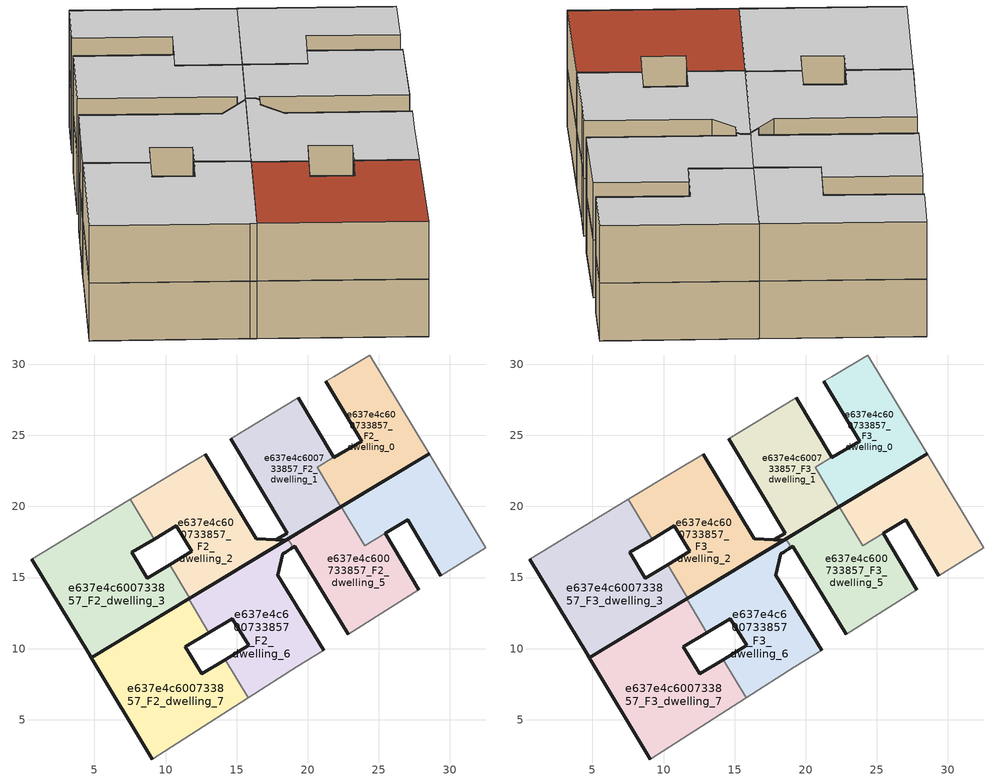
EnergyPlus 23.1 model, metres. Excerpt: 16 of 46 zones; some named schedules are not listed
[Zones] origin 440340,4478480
e637e4c600733857_F2_dwelling_0
 floor to e637e4c600733857_F1_dwelling_0 (EU_floor_Construction): 28.54,23.71 24.35,30.65 21.82,29.12 21.27,28.79 23.79,24.59 21.85,23.45 21.84,23.44 20.66,22.74 22.34,19.97 z6
 wall outside (EU_wall_Construction): 21.84,23.44 21.85,23.45 23.79,24.59 21.27,28.79 / 28.54,23.71 22.34,19.97 z6:9
 wall adiabatic (EU_wall_Construction): 21.27,28.79 21.82,29.12 24.35,30.65 28.54,23.71 z6:9
 wall to e637e4c600733857_F2_dwelling_1 (EU_wall_Construction): 22.34,19.97 20.66,22.74 21.84,23.44 z6:9
e637e4c600733857_F2_dwelling_1
 floor to e637e4c600733857_F1_dwelling_1 (EU_floor_Construction): 22.34,19.97 20.66,22.74 21.84,23.44 19.32,27.62 14.58,24.76 18.56,18.13 17.74,17.67 18.47,17.64 z6
 wall outside (EU_wall_Construction): 19.32,27.62 21.84,23.44 / 22.34,19.97 18.47,17.64 17.74,17.67 18.56,18.13 14.58,24.76 z6:9
 wall adiabatic (EU_wall_Construction): 14.58,24.76 19.32,27.62 z6:9
e637e4c600733857_F2_dwelling_2
 floor to e637e4c600733857_F1_dwelling_2 (EU_floor_Construction): 18.47,17.64 17.74,17.67 16.36,17.74 12.8,23.68 10.97,22.57 7.51,20.5 9.2,17.71 10.77,18.66 11.84,16.85 10.29,15.91 11.71,13.55 z6
 wall outside (EU_wall_Construction): 10.29,15.91 11.84,16.85 10.77,18.66 9.2,17.71 / 12.8,23.68 16.36,17.74 17.74,17.67 18.47,17.64 11.71,13.55 z6:9
 wall to e637e4c600733857_F2_dwelling_3 (EU_wall_Construction): 11.71,13.55 10.29,15.91 / 9.2,17.71 7.51,20.5 z6:9
 wall adiabatic (EU_wall_Construction): 7.51,20.5 10.97,22.57 12.8,23.68 z6:9
e637e4c600733857_F2_dwelling_3
 floor to e637e4c600733857_F1_dwelling_3 (EU_floor_Construction): 11.71,13.55 10.29,15.91 8.72,14.95 7.64,16.76 9.2,17.71 7.51,20.5 7.34,20.39 0.59,16.3 4.61,9.67 4.78,9.37 z6
 wall outside (EU_wall_Construction): 9.2,17.71 7.64,16.76 8.72,14.95 10.29,15.91 / 11.71,13.55 4.78,9.37 4.61,9.67 0.59,16.3 z6:9
 wall adiabatic (EU_wall_Construction): 0.59,16.3 7.34,20.39 7.51,20.5 z6:9
e637e4c600733857_F2_dwelling_4
 floor to e637e4c600733857_F1_dwelling_4 (EU_floor_Construction): 32.52,17.11 28.54,23.71 22.35,19.98 24,17.25 25.44,18.11 27.04,19.06 29.37,15.13 z6
 wall outside (EU_wall_Construction): 22.35,19.98 28.54,23.71 / 29.37,15.13 27.04,19.06 25.44,18.11 z6:9
 wall adiabatic (EU_wall_Construction): 28.54,23.71 32.52,17.11 29.37,15.13 z6:9
 wall to e637e4c600733857_F2_dwelling_5 (EU_wall_Construction): 25.44,18.11 24,17.25 22.35,19.98 z6:9
e637e4c600733857_F2_dwelling_5
 floor to e637e4c600733857_F1_dwelling_5 (EU_floor_Construction): 27.81,14.14 25.44,18.11 24,17.25 22.35,19.98 18.66,17.75 18.65,17.67 18.87,17.31 18.8,17.02 19.1,17.21 22.86,11 z6
 wall outside (EU_wall_Construction): 18.66,17.75 22.35,19.98 / 25.44,18.11 27.81,14.14 / 22.86,11 19.1,17.21 18.8,17.02 z6:9
 wall to e637e4c600733857_F2_dwelling_6 (EU_wall_Construction): 18.8,17.02 18.87,17.31 18.65,17.67 18.66,17.75 z6:9
 wall adiabatic (EU_wall_Construction): 27.81,14.14 22.86,11 z6:9
e637e4c600733857_F2_dwelling_6
 floor to e637e4c600733857_F1_dwelling_6 (EU_floor_Construction): 19.23,8.71 21.11,9.87 17.9,15.17 18.26,16.68 18.44,16.79 18.58,16.88 18.8,17.02 18.87,17.31 18.65,17.67 18.66,17.75 11.62,13.5 13.06,11.12 14.7,12.09 15.85,10.24 14.19,9.24 15.82,6.54 z6
 wall outside (EU_wall_Construction): 11.62,13.5 18.66,17.75 / 18.8,17.02 18.58,16.88 18.44,16.79 18.26,16.68 17.9,15.17 21.11,9.87 / 14.19,9.24 15.85,10.24 14.7,12.09 13.06,11.12 z6:9
 wall to e637e4c600733857_F2_dwelling_7 (EU_wall_Construction): 13.06,11.12 11.62,13.5 / 15.82,6.54 14.19,9.24 z6:9
 wall adiabatic (EU_wall_Construction): 21.11,9.87 19.23,8.71 15.82,6.54 z6:9
e637e4c600733857_F2_dwelling_7
 floor to e637e4c600733857_F1_dwelling_7 (EU_floor_Construction): 15.82,6.54 14.19,9.24 12.55,8.25 11.39,10.13 13.06,11.12 11.62,13.5 4.78,9.37 9.06,2.24 z6
 wall outside (EU_wall_Construction): 13.06,11.12 11.39,10.13 12.55,8.25 14.19,9.24 / 9.06,2.24 4.78,9.37 11.62,13.5 z6:9
 wall adiabatic (EU_wall_Construction): 15.82,6.54 9.06,2.24 z6:9
e637e4c600733857_F3_dwelling_0
 floor to e637e4c600733857_F2_dwelling_0 (EU_floor_Construction): 28.54,23.71 24.35,30.65 21.82,29.12 21.27,28.79 23.79,24.59 21.85,23.45 21.84,23.44 20.66,22.74 22.34,19.97 z9
 wall outside (EU_wall_Construction): 21.84,23.44 21.85,23.45 23.79,24.59 21.27,28.79 / 28.54,23.71 22.34,19.97 z9:12
 wall adiabatic (EU_wall_Construction): 21.27,28.79 21.82,29.12 24.35,30.65 28.54,23.71 z9:12
 wall to e637e4c600733857_F3_dwelling_1 (EU_wall_Construction): 22.34,19.97 20.66,22.74 21.84,23.44 z9:12
 ceiling to e637e4c600733857_F4_dwelling_0 (EU_floor_Construction): 24.35,30.65 28.54,23.71 22.34,19.97 20.66,22.74 21.84,23.44 21.85,23.45 23.79,24.59 21.27,28.79 21.82,29.12 z12
e637e4c600733857_F3_dwelling_1
 floor to e637e4c600733857_F2_dwelling_1 (EU_floor_Construction): 22.34,19.97 20.66,22.74 21.84,23.44 19.32,27.62 14.58,24.76 18.56,18.13 17.74,17.67 18.47,17.64 z9
 wall outside (EU_wall_Construction): 19.32,27.62 21.84,23.44 / 22.34,19.97 18.47,17.64 17.74,17.67 18.56,18.13 14.58,24.76 z9:12
 wall adiabatic (EU_wall_Construction): 14.58,24.76 19.32,27.62 z9:12
 ceiling to e637e4c600733857_F4_dwelling_1 (EU_floor_Construction): 19.32,27.62 21.84,23.44 20.66,22.74 22.34,19.97 18.47,17.64 17.74,17.67 18.56,18.13 14.58,24.76 z12
e637e4c600733857_F3_dwelling_2
 floor to e637e4c600733857_F2_dwelling_2 (EU_floor_Construction): 18.47,17.64 17.74,17.67 16.36,17.74 12.8,23.68 10.97,22.57 7.51,20.5 9.2,17.71 10.77,18.66 11.84,16.85 10.29,15.91 11.71,13.55 z9
 wall outside (EU_wall_Construction): 10.29,15.91 11.84,16.85 10.77,18.66 9.2,17.71 / 12.8,23.68 16.36,17.74 17.74,17.67 18.47,17.64 11.71,13.55 z9:12
 wall to e637e4c600733857_F3_dwelling_3 (EU_wall_Construction): 11.71,13.55 10.29,15.91 / 9.2,17.71 7.51,20.5 z9:12
 wall adiabatic (EU_wall_Construction): 7.51,20.5 10.97,22.57 12.8,23.68 z9:12
 ceiling to e637e4c600733857_F4_dwelling_2 (EU_floor_Construction): 12.8,23.68 16.36,17.74 17.74,17.67 18.47,17.64 11.71,13.55 10.29,15.91 11.84,16.85 10.77,18.66 9.2,17.71 7.51,20.5 10.97,22.57 z12
e637e4c600733857_F3_dwelling_3
 floor to e637e4c600733857_F2_dwelling_3 (EU_floor_Construction): 11.71,13.55 10.29,15.91 8.72,14.95 7.64,16.76 9.2,17.71 7.51,20.5 7.34,20.39 0.59,16.3 4.61,9.67 4.78,9.37 z9
 wall outside (EU_wall_Construction): 9.2,17.71 7.64,16.76 8.72,14.95 10.29,15.91 / 11.71,13.55 4.78,9.37 4.61,9.67 0.59,16.3 z9:12
 wall adiabatic (EU_wall_Construction): 0.59,16.3 7.34,20.39 7.51,20.5 z9:12
 ceiling to e637e4c600733857_F4_dwelling_3 (EU_floor_Construction): 9.2,17.71 7.64,16.76 8.72,14.95 10.29,15.91 11.71,13.55 4.78,9.37 4.61,9.67 0.59,16.3 7.34,20.39 7.51,20.5 z12
e637e4c600733857_F3_dwelling_4
 floor to e637e4c600733857_F2_dwelling_4 (EU_floor_Construction): 32.52,17.11 28.54,23.71 22.35,19.98 24,17.25 25.44,18.11 27.04,19.06 29.37,15.13 z9
 wall outside (EU_wall_Construction): 22.35,19.98 28.54,23.71 / 29.37,15.13 27.04,19.06 25.44,18.11 z9:12
 wall adiabatic (EU_wall_Construction): 28.54,23.71 32.52,17.11 29.37,15.13 z9:12
 wall to e637e4c600733857_F3_dwelling_5 (EU_wall_Construction): 25.44,18.11 24,17.25 22.35,19.98 z9:12
 ceiling to e637e4c600733857_F4_dwelling_4 (EU_floor_Construction): 28.54,23.71 32.52,17.11 29.37,15.13 27.04,19.06 25.44,18.11 24,17.25 22.35,19.98 z12
e637e4c600733857_F3_dwelling_5
 floor to e637e4c600733857_F2_dwelling_5 (EU_floor_Construction): 27.81,14.14 25.44,18.11 24,17.25 22.35,19.98 18.66,17.75 18.65,17.67 18.87,17.31 18.8,17.02 19.1,17.21 22.86,11 z9
 wall outside (EU_wall_Construction): 18.66,17.75 22.35,19.98 / 25.44,18.11 27.81,14.14 / 22.86,11 19.1,17.21 18.8,17.02 z9:12
 wall to e637e4c600733857_F3_dwelling_6 (EU_wall_Construction): 18.8,17.02 18.87,17.31 18.65,17.67 18.66,17.75 z9:12
 wall adiabatic (EU_wall_Construction): 27.81,14.14 22.86,11 z9:12
 ceiling to e637e4c600733857_F4_dwelling_5 (EU_floor_Construction): 25.44,18.11 27.81,14.14 22.86,11 19.1,17.21 18.8,17.02 18.87,17.31 18.65,17.67 18.66,17.75 22.35,19.98 24,17.25 z12
e637e4c600733857_F3_dwelling_6
 floor to e637e4c600733857_F2_dwelling_6 (EU_floor_Construction): 19.23,8.71 21.11,9.87 17.9,15.17 18.26,16.68 18.44,16.79 18.58,16.88 18.8,17.02 18.87,17.31 18.65,17.67 18.66,17.75 11.62,13.5 13.06,11.12 14.7,12.09 15.85,10.24 14.19,9.24 15.82,6.54 z9
 wall outside (EU_wall_Construction): 11.62,13.5 18.66,17.75 / 18.8,17.02 18.58,16.88 18.44,16.79 18.26,16.68 17.9,15.17 21.11,9.87 / 14.19,9.24 15.85,10.24 14.7,12.09 13.06,11.12 z9:12
 wall to e637e4c600733857_F3_dwelling_7 (EU_wall_Construction): 13.06,11.12 11.62,13.5 / 15.82,6.54 14.19,9.24 z9:12
 wall adiabatic (EU_wall_Construction): 21.11,9.87 19.23,8.71 15.82,6.54 z9:12
 ceiling to e637e4c600733857_F4_dwelling_6 (EU_floor_Construction): 18.87,17.31 18.8,17.02 18.58,16.88 18.44,16.79 18.26,16.68 17.9,15.17 21.11,9.87 19.23,8.71 15.82,6.54 14.19,9.24 15.85,10.24 14.7,12.09 13.06,11.12 11.62,13.5 18.66,17.75 18.65,17.67 z12
e637e4c600733857_F3_dwelling_7
 floor to e637e4c600733857_F2_dwelling_7 (EU_floor_Construction): 15.82,6.54 14.19,9.24 12.55,8.25 11.39,10.13 13.06,11.12 11.62,13.5 4.78,9.37 9.06,2.24 z9
 wall outside (EU_wall_Construction): 13.06,11.12 11.39,10.13 12.55,8.25 14.19,9.24 / 9.06,2.24 4.78,9.37 11.62,13.5 z9:12
 wall adiabatic (EU_wall_Construction): 15.82,6.54 9.06,2.24 z9:12
 roof outside (EU_roof_Construction): 13.06,11.12 11.39,10.13 12.55,8.25 14.19,9.24 15.82,6.54 9.06,2.24 4.78,9.37 11.62,13.5 z12
[Building]
EU S2 Campaign: North Axis=0; Terrain=City; Solar Distribution=FullExterior
[Site:Location]
Madrid: Latitude=40.5; Longitude=-3.5; Time Zone=1; Elevation=609
[SizingPeriod:WeatherFileDays]
AnnualSizingPeriod: Begin Month=1; Begin Day of Month=1; End Month=12; End Day of Month=31; Day of Week for Start Day=Monday; Use Weather File Daylight Saving Period=No; Use Weather File Rain and Snow Indicators=No
[MATERIAL]
EU_InternalMass_Material: Roughness=MediumRough; Thickness=0.1; Conductivity=1; Density=1800; Specific Heat=900; Thermal Absorptance=0.9; Solar Absorptance=0.7; Visible Absorptance=0.7
[MATERIAL:NOMASS] Roughness=MediumRough; Thermal Absorptance=0.9; Solar Absorptance=0.7; Visible Absorptance=0.7
Name | Thermal Resistance
EU_wall_NoMass | 0.419739
EU_roof_NoMass | 0.352165
EU_floor_NoMass | 0.608284
[CONSTRUCTION]
EU_wall_Construction: EU_wall_NoMass
EU_roof_Construction: EU_roof_NoMass
EU_floor_Construction: EU_floor_NoMass
EU_InternalMass_Construction: EU_InternalMass_Material
[ZONE] Type=1; Multiplier=1; Ceiling Height=autocalculate; Floor Area=autocalculate; Part of Total Floor Area=Yes
Name | Volume
e637e4c600733857_F2_dwelling_0; e637e4c600733857_F3_dwelling_0 | 122.858
e637e4c600733857_F2_dwelling_1; e637e4c600733857_F3_dwelling_1 | 122.411
e637e4c600733857_F2_dwelling_2; e637e4c600733857_F3_dwelling_2 | 141.362
e637e4c600733857_F2_dwelling_3; e637e4c600733857_F3_dwelling_3 | 185.202
e637e4c600733857_F2_dwelling_4; e637e4c600733857_F3_dwelling_4 | 119.742
e637e4c600733857_F2_dwelling_5; e637e4c600733857_F3_dwelling_5 | 123.367
e637e4c600733857_F2_dwelling_6; e637e4c600733857_F3_dwelling_6 | 144.183
e637e4c600733857_F2_dwelling_7; e637e4c600733857_F3_dwelling_7 | 184.478
[INTERNALMASS] Construction=EU_InternalMass_Construction
Name | Zone or ZoneList | Surface Area
e637e4c600733857_F2_dwelling_0_EU_InternalMass | e637e4c600733857_F2_dwelling_0 | 40.9517
e637e4c600733857_F2_dwelling_1_EU_InternalMass | e637e4c600733857_F2_dwelling_1 | 40.8044
e637e4c600733857_F2_dwelling_2_EU_InternalMass | e637e4c600733857_F2_dwelling_2 | 47.1214
e637e4c600733857_F2_dwelling_3_EU_InternalMass | e637e4c600733857_F2_dwelling_3 | 61.7336
e637e4c600733857_F2_dwelling_4_EU_InternalMass | e637e4c600733857_F2_dwelling_4 | 39.9149
e637e4c600733857_F2_dwelling_5_EU_InternalMass | e637e4c600733857_F2_dwelling_5 | 41.126
e637e4c600733857_F2_dwelling_6_EU_InternalMass | e637e4c600733857_F2_dwelling_6 | 48.062
e637e4c600733857_F2_dwelling_7_EU_InternalMass | e637e4c600733857_F2_dwelling_7 | 61.4925
e637e4c600733857_F3_dwelling_0_EU_InternalMass | e637e4c600733857_F3_dwelling_0 | 40.9517
e637e4c600733857_F3_dwelling_1_EU_InternalMass | e637e4c600733857_F3_dwelling_1 | 40.8044
e637e4c600733857_F3_dwelling_2_EU_InternalMass | e637e4c600733857_F3_dwelling_2 | 47.1214
e637e4c600733857_F3_dwelling_3_EU_InternalMass | e637e4c600733857_F3_dwelling_3 | 61.7336
e637e4c600733857_F3_dwelling_4_EU_InternalMass | e637e4c600733857_F3_dwelling_4 | 39.9149
e637e4c600733857_F3_dwelling_5_EU_InternalMass | e637e4c600733857_F3_dwelling_5 | 41.126
e637e4c600733857_F3_dwelling_6_EU_InternalMass | e637e4c600733857_F3_dwelling_6 | 48.062
e637e4c600733857_F3_dwelling_7_EU_InternalMass | e637e4c600733857_F3_dwelling_7 | 61.4925
[OTHEREQUIPMENT] Fuel Type=Electricity; Design Level Calculation Method=Watts/Area; Power per Zone Floor Area=1; Fraction Latent=0; Fraction Radiant=0; Fraction Lost=0; Carbon Dioxide Generation Rate=0; EndUse Subcategory=EU_Step8_InternalGains
Name | Zone or ZoneList or Space or SpaceList | Schedule
EU_Step8_InternalGain_e637e4c600733857_F2_dwelling_0_f000 | e637e4c600733857_F2_dwelling_0 | EU_Step8_GainSchedule_e637e4c600733857_F2_dwelling_0_f000
EU_Step8_InternalGain_e637e4c600733857_F2_dwelling_1_f000 | e637e4c600733857_F2_dwelling_1 | EU_Step8_GainSchedule_e637e4c600733857_F2_dwelling_1_f000
EU_Step8_InternalGain_e637e4c600733857_F2_dwelling_2_f000 | e637e4c600733857_F2_dwelling_2 | EU_Step8_GainSchedule_e637e4c600733857_F2_dwelling_2_f000
EU_Step8_InternalGain_e637e4c600733857_F2_dwelling_3_f000 | e637e4c600733857_F2_dwelling_3 | EU_Step8_GainSchedule_e637e4c600733857_F2_dwelling_3_f000
EU_Step8_InternalGain_e637e4c600733857_F2_dwelling_4_f000 | e637e4c600733857_F2_dwelling_4 | EU_Step8_GainSchedule_e637e4c600733857_F2_dwelling_4_f000
EU_Step8_InternalGain_e637e4c600733857_F2_dwelling_5_f000 | e637e4c600733857_F2_dwelling_5 | EU_Step8_GainSchedule_e637e4c600733857_F2_dwelling_5_f000
EU_Step8_InternalGain_e637e4c600733857_F2_dwelling_6_f000 | e637e4c600733857_F2_dwelling_6 | EU_Step8_GainSchedule_e637e4c600733857_F2_dwelling_6_f000
EU_Step8_InternalGain_e637e4c600733857_F2_dwelling_7_f000 | e637e4c600733857_F2_dwelling_7 | EU_Step8_GainSchedule_e637e4c600733857_F2_dwelling_7_f000
EU_Step8_InternalGain_e637e4c600733857_F3_dwelling_0_f000 | e637e4c600733857_F3_dwelling_0 | EU_Step8_GainSchedule_e637e4c600733857_F3_dwelling_0_f000
EU_Step8_InternalGain_e637e4c600733857_F3_dwelling_1_f000 | e637e4c600733857_F3_dwelling_1 | EU_Step8_GainSchedule_e637e4c600733857_F3_dwelling_1_f000
EU_Step8_InternalGain_e637e4c600733857_F3_dwelling_2_f000 | e637e4c600733857_F3_dwelling_2 | EU_Step8_GainSchedule_e637e4c600733857_F3_dwelling_2_f000
EU_Step8_InternalGain_e637e4c600733857_F3_dwelling_3_f000 | e637e4c600733857_F3_dwelling_3 | EU_Step8_GainSchedule_e637e4c600733857_F3_dwelling_3_f000
EU_Step8_InternalGain_e637e4c600733857_F3_dwelling_4_f000 | e637e4c600733857_F3_dwelling_4 | EU_Step8_GainSchedule_e637e4c600733857_F3_dwelling_4_f000
EU_Step8_InternalGain_e637e4c600733857_F3_dwelling_5_f000 | e637e4c600733857_F3_dwelling_5 | EU_Step8_GainSchedule_e637e4c600733857_F3_dwelling_5_f000
EU_Step8_InternalGain_e637e4c600733857_F3_dwelling_6_f000 | e637e4c600733857_F3_dwelling_6 | EU_Step8_GainSchedule_e637e4c600733857_F3_dwelling_6_f000
EU_Step8_InternalGain_e637e4c600733857_F3_dwelling_7_f000 | e637e4c600733857_F3_dwelling_7 | EU_Step8_GainSchedule_e637e4c600733857_F3_dwelling_7_f000
[ZONEVENTILATION:DESIGNFLOWRATE] Schedule=EU_AlwaysOn; Design Flow Rate Calculation Method=AirChanges/Hour; Air Changes per Hour=0.703302; Ventilation Type=Natural; Fan Pressure Rise=0; Fan Total Efficiency=1; Constant Term Coefficient=1; Temperature Term Coefficient=0; Velocity Term Coefficient=0; Velocity Squared Term Coefficient=0; Minimum Indoor Temperature=-100; Maximum Indoor Temperature=100; Delta Temperature=-100; Minimum Outdoor Temperature=-100; Maximum Outdoor Temperature=100; Maximum Wind Speed=40
Name | Zone or ZoneList or Space or SpaceList
EU_ConstantAir_e637e4c600733857_F2_dwelling_0 | e637e4c600733857_F2_dwelling_0
EU_ConstantAir_e637e4c600733857_F2_dwelling_1 | e637e4c600733857_F2_dwelling_1
EU_ConstantAir_e637e4c600733857_F2_dwelling_2 | e637e4c600733857_F2_dwelling_2
EU_ConstantAir_e637e4c600733857_F2_dwelling_3 | e637e4c600733857_F2_dwelling_3
EU_ConstantAir_e637e4c600733857_F2_dwelling_4 | e637e4c600733857_F2_dwelling_4
EU_ConstantAir_e637e4c600733857_F2_dwelling_5 | e637e4c600733857_F2_dwelling_5
EU_ConstantAir_e637e4c600733857_F2_dwelling_6 | e637e4c600733857_F2_dwelling_6
EU_ConstantAir_e637e4c600733857_F2_dwelling_7 | e637e4c600733857_F2_dwelling_7
EU_ConstantAir_e637e4c600733857_F3_dwelling_0 | e637e4c600733857_F3_dwelling_0
EU_ConstantAir_e637e4c600733857_F3_dwelling_1 | e637e4c600733857_F3_dwelling_1
EU_ConstantAir_e637e4c600733857_F3_dwelling_2 | e637e4c600733857_F3_dwelling_2
EU_ConstantAir_e637e4c600733857_F3_dwelling_3 | e637e4c600733857_F3_dwelling_3
EU_ConstantAir_e637e4c600733857_F3_dwelling_4 | e637e4c600733857_F3_dwelling_4
EU_ConstantAir_e637e4c600733857_F3_dwelling_5 | e637e4c600733857_F3_dwelling_5
EU_ConstantAir_e637e4c600733857_F3_dwelling_6 | e637e4c600733857_F3_dwelling_6
EU_ConstantAir_e637e4c600733857_F3_dwelling_7 | e637e4c600733857_F3_dwelling_7
[HVACTEMPLATE:THERMOSTAT] Constant Heating Setpoint=20; Constant Cooling Setpoint=50
EU_HeatOnly_e637e4c600733857_F3_dwelling_0; EU_HeatOnly_e637e4c600733857_F3_dwelling_1; EU_HeatOnly_e637e4c600733857_F3_dwelling_2; EU_HeatOnly_e637e4c600733857_F3_dwelling_3; EU_HeatOnly_e637e4c600733857_F3_dwelling_4; EU_HeatOnly_e637e4c600733857_F3_dwelling_5; EU_HeatOnly_e637e4c600733857_F3_dwelling_6; EU_HeatOnly_e637e4c600733857_F3_dwelling_7; EU_HeatOnly_e637e4c600733857_F4_dwelling_0; EU_HeatOnly_e637e4c600733857_F4_dwelling_1; EU_HeatOnly_e637e4c600733857_F4_dwelling_2; EU_HeatOnly_e637e4c600733857_F4_dwelling_3; EU_HeatOnly_e637e4c600733857_F4_dwelling_4; EU_HeatOnly_e637e4c600733857_F4_dwelling_5; EU_HeatOnly_e637e4c600733857_F4_dwelling_6; EU_HeatOnly_e637e4c600733857_F5_dwelling_0; EU_HeatOnly_e637e4c600733857_F5_dwelling_1; EU_HeatOnly_e637e4c600733857_F5_dwelling_2; EU_HeatOnly_e637e4c600733857_F5_dwelling_3; EU_HeatOnly_e637e4c600733857_F5_dwelling_4; EU_HeatOnly_e637e4c600733857_F5_dwelling_5; EU_HeatOnly_e637e4c600733857_F5_dwelling_6
[HVACTEMPLATE:ZONE:IDEALLOADSAIRSYSTEM]
e637e4c600733857_F2_dwelling_0: Template Thermostat=EU_HeatOnly_e637e4c600733857_F2_dwelling_0; System Availability Schedule=EU_AlwaysOn; Maximum Heating Supply Air Temperature=50; Minimum Cooling Supply Air Temperature=13; Maximum Heating Supply Air Humidity Ratio=0.0156; Minimum Cooling Supply Air Humidity Ratio=0.0077; Heating Limit=NoLimit; Cooling Limit=NoLimit; Heating Availability Schedule=EU_AlwaysOn; Cooling Availability Schedule=EU_CoolingOff; Dehumidification Control Type=ConstantSensibleHeatRatio; Cooling Sensible Heat Ratio=0.7; Dehumidification Setpoint=60; Humidification Control Type=None; Humidification Setpoint=30; Outdoor Air Method=None; Outdoor Air Flow Rate per Person=0.00944; Outdoor Air Flow Rate per Zone Floor Area=0; Outdoor Air Flow Rate per Zone=0; Demand Controlled Ventilation Type=None; Outdoor Air Economizer Type=NoEconomizer; Heat Recovery Type=None; Sensible Heat Recovery Effectiveness=0.7; Latent Heat Recovery Effectiveness=0.65
